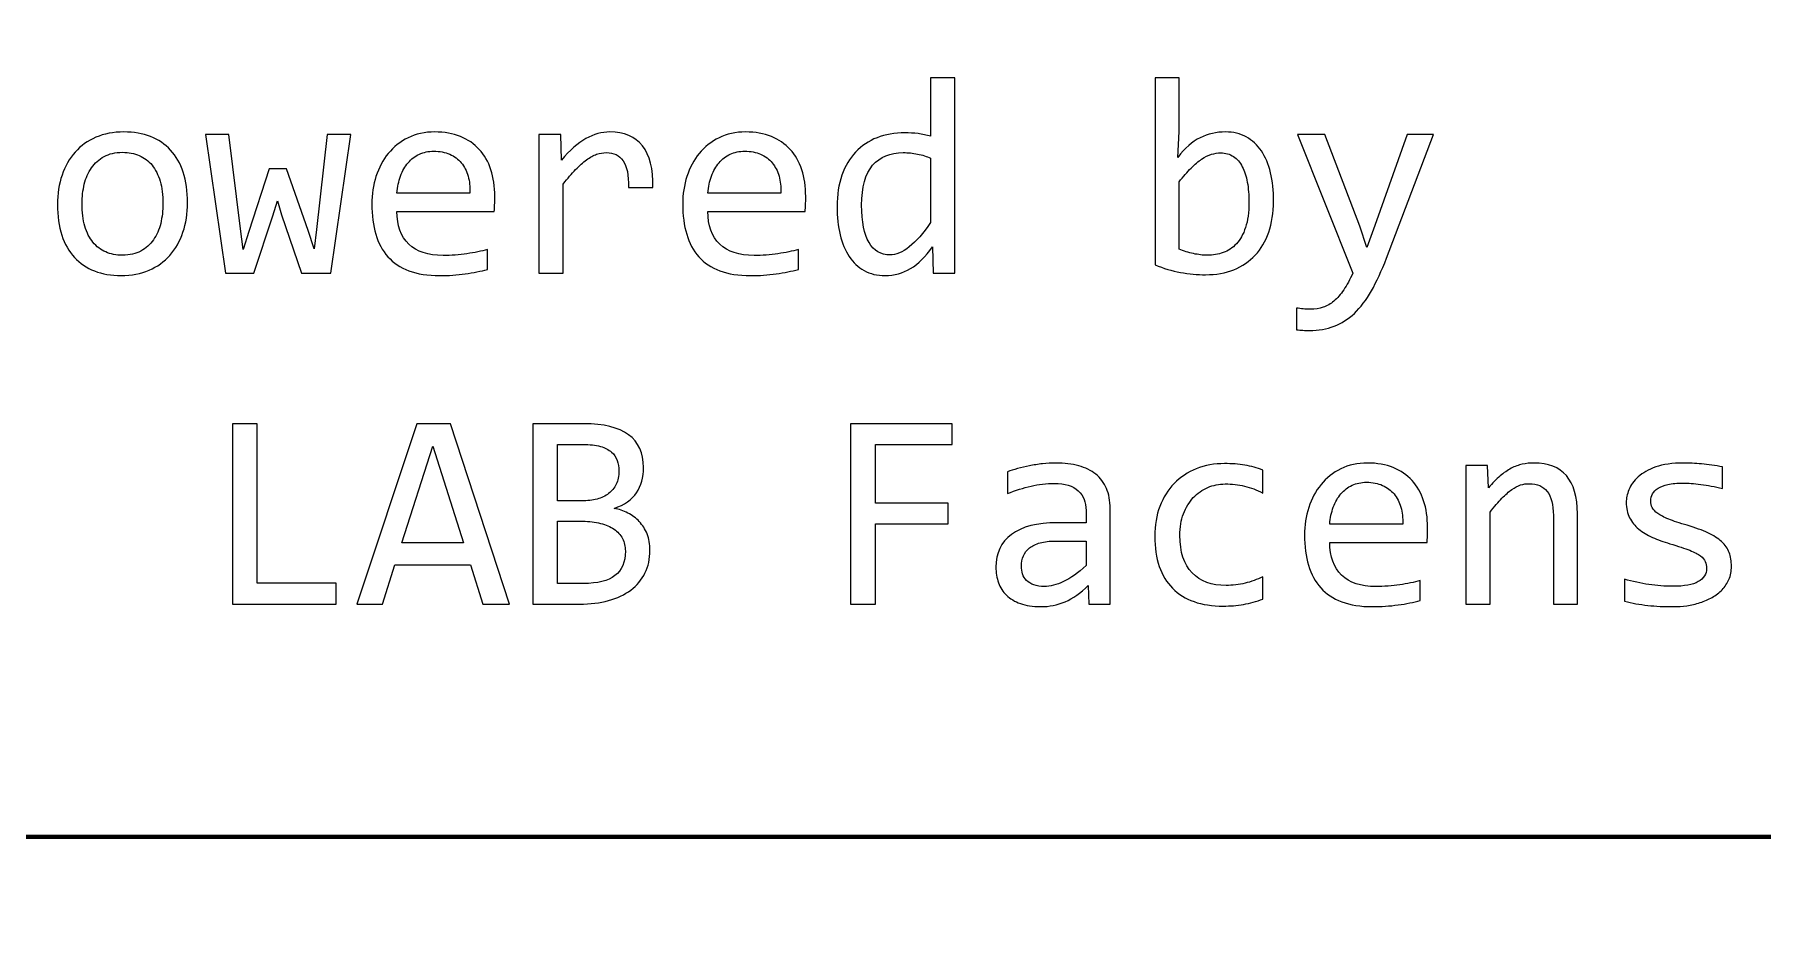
# Model space of a CAD drawing. Header units: millimetres. Extents: x 10 to 148, y -145 to 146.
# Drawn here: x 111.53 to 135.74, y -110.07 to -97.53 of the extents above; entities that cross this region are included whole.
import ezdxf

# ---------------------------------------------------------------- set-up
doc = ezdxf.new("R2010")
doc.units = ezdxf.units.MM
doc.header["$MEASUREMENT"] = 0
doc.layers.add('Layer 1', color=7, linetype='Continuous')

msp = doc.modelspace()

# ---------------------------------------------------------------- linework, layer by layer
at = {"layer": 'Layer 1', "lineweight": 9}
msp.add_open_spline([(11.9494, -67.3038), (11.9494, -67.3038), (13.698, -65.5552), (13.698, -65.5552), (13.698, -65.5552), (138.9103, -65.5552), (138.9103, -65.5552), (138.9103, -65.5552), (144.202, -70.847), (144.202, -70.847), (144.202, -70.847), (144.202, -77.6157), (144.202, -77.6157), (146.2731, -77.6157), (147.952, -79.2946), (147.952, -81.3657), (147.952, -83.4368), (146.2731, -85.1157), (144.202, -85.1157), (144.202, -85.1157), (144.202, -138.0687), (144.202, -138.0687), (145.3549, -138.7083), (146.1352, -139.9381), (146.1352, -141.35), (146.1352, -143.4211), (144.4563, -145.1), (142.3852, -145.1), (140.9733, -145.1), (139.7435, -144.3197), (139.1039, -143.1668), (139.1039, -143.1668), (21.4491, -143.1668), (21.4491, -143.1668), (21.4491, -143.1668), (18.9783, -140.696), (18.9783, -140.696), (18.9783, -140.696), (18.9783, -123.1995), (18.9783, -123.1995), (18.9783, -123.1995), (19.5183, -122.6595), (19.5183, -122.6595), (19.5183, -122.6595), (39.4221, -122.6595), (39.4221, -122.6595), (39.4221, -122.6595), (40.1329, -121.9487), (40.1329, -121.9487), (40.1329, -121.9487), (40.1329, -107.9393), (40.1329, -107.9393), (40.1329, -107.9393), (39.4846, -107.291), (39.4846, -107.291), (39.4846, -107.291), (18.4313, -107.291), (18.4313, -107.291), (18.4313, -107.291), (12.043, -100.9026), (12.043, -100.9026), (12.043, -100.9026), (12.043, -87.4944), (12.043, -87.4944), (10.7187, -86.9157), (9.793, -85.5942), (9.793, -84.0564), (9.793, -82.5186), (10.7187, -81.1971), (12.043, -80.6184), (12.043, -80.6184), (12.043, -67.2102), (12.043, -67.2102)], degree=3, knots=[0, 0, 0, 0, 0.0416667, 0.0416667, 0.0416667, 0.0833333, 0.0833333, 0.0833333, 0.125, 0.125, 0.125, 0.1666667, 0.1666667, 0.1666667, 0.2083333, 0.2083333, 0.2083333, 0.25, 0.25, 0.25, 0.2916667, 0.2916667, 0.2916667, 0.3333333, 0.3333333, 0.3333333, 0.375, 0.375, 0.375, 0.4166667, 0.4166667, 0.4166667, 0.4583333, 0.4583333, 0.4583333, 0.5, 0.5, 0.5, 0.5416667, 0.5416667, 0.5416667, 0.5833333, 0.5833333, 0.5833333, 0.625, 0.625, 0.625, 0.6666667, 0.6666667, 0.6666667, 0.7083333, 0.7083333, 0.7083333, 0.75, 0.75, 0.75, 0.7916667, 0.7916667, 0.7916667, 0.8333333, 0.8333333, 0.8333333, 0.875, 0.875, 0.875, 0.9166667, 0.9166667, 0.9166667, 0.9583333, 0.9583333, 0.9583333, 1, 1, 1, 1], dxfattribs=at)
at = {"layer": 'Layer 1', "color": 161, "lineweight": 9}
for points, knots in [([(122.7711, -99.9416), (122.7711, -99.7765), (122.7936, -99.6293), (122.8391, -99.5012), (122.884, -99.3731), (122.9481, -99.2649), (123.0319, -99.1764), (123.1151, -99.0879), (123.2148, -99.0206), (123.3316, -98.9751), (123.4485, -98.9295), (123.5785, -98.9064), (123.7218, -98.9064), (123.7839, -98.9064), (123.8453, -98.9104), (123.9053, -98.9183), (123.9654, -98.9255), (124.0242, -98.9381), (124.0823, -98.9546), (124.0823, -98.9546), (124.0823, -98.1379), (124.0823, -98.1379), (124.0823, -98.1379), (124.419, -98.1379), (124.419, -98.1379), (124.419, -98.1379), (124.419, -100.8711), (124.419, -100.8711), (124.419, -100.8711), (124.1186, -100.8711), (124.1186, -100.8711), (124.1186, -100.8711), (124.1073, -100.504), (124.1073, -100.504), (124.0129, -100.6414), (123.9113, -100.7424), (123.801, -100.8084), (123.6914, -100.8737), (123.5726, -100.9067), (123.4452, -100.9067), (123.3343, -100.9067), (123.2359, -100.8836), (123.1514, -100.8368), (123.0669, -100.7906), (122.9969, -100.7252), (122.9408, -100.6407), (122.8847, -100.5562), (122.8424, -100.4545), (122.8141, -100.3364), (122.7857, -100.2175), (122.7711, -100.0861), (122.7711, -99.9416)], [0, 0, 0, 0, 0.0588235, 0.0588235, 0.0588235, 0.1176471, 0.1176471, 0.1176471, 0.1764706, 0.1764706, 0.1764706, 0.2352941, 0.2352941, 0.2352941, 0.2941176, 0.2941176, 0.2941176, 0.3529412, 0.3529412, 0.3529412, 0.4117647, 0.4117647, 0.4117647, 0.4705882, 0.4705882, 0.4705882, 0.5294118, 0.5294118, 0.5294118, 0.5882353, 0.5882353, 0.5882353, 0.6470588, 0.6470588, 0.6470588, 0.7058824, 0.7058824, 0.7058824, 0.7647059, 0.7647059, 0.7647059, 0.8235294, 0.8235294, 0.8235294, 0.8823529, 0.8823529, 0.8823529, 0.9411765, 0.9411765, 0.9411765, 1, 1, 1, 1]), ([(128.8857, -99.8656), (128.8857, -100.0267), (128.8632, -100.1713), (128.819, -100.2981), (128.7741, -100.4248), (128.7114, -100.5331), (128.6295, -100.6209), (128.5477, -100.7094), (128.448, -100.7774), (128.3305, -100.8242), (128.2129, -100.8711), (128.0809, -100.8949), (127.9337, -100.8949), (127.8195, -100.8949), (127.702, -100.8836), (127.5818, -100.8619), (127.4617, -100.8401), (127.3435, -100.8051), (127.226, -100.7575), (127.226, -100.7575), (127.226, -98.1379), (127.226, -98.1379), (127.226, -98.1379), (127.5627, -98.1379), (127.5627, -98.1379), (127.5627, -98.1379), (127.5627, -98.8905), (127.5627, -98.8905), (127.5627, -98.8905), (127.5475, -99.2503), (127.5475, -99.2503), (127.6439, -99.1203), (127.7475, -99.0285), (127.8578, -98.9751), (127.968, -98.9216), (128.0862, -98.8945), (128.2123, -98.8945), (128.3232, -98.8945), (128.4209, -98.9176), (128.5047, -98.9645), (128.5886, -99.0107), (128.6586, -99.0761), (128.7153, -99.1606), (128.7721, -99.2451), (128.815, -99.3467), (128.8434, -99.4662), (128.8718, -99.5857), (128.8857, -99.7184), (128.8857, -99.8656)], [0, 0, 0, 0, 0.0625, 0.0625, 0.0625, 0.125, 0.125, 0.125, 0.1875, 0.1875, 0.1875, 0.25, 0.25, 0.25, 0.3125, 0.3125, 0.3125, 0.375, 0.375, 0.375, 0.4375, 0.4375, 0.4375, 0.5, 0.5, 0.5, 0.5625, 0.5625, 0.5625, 0.625, 0.625, 0.625, 0.6875, 0.6875, 0.6875, 0.75, 0.75, 0.75, 0.8125, 0.8125, 0.8125, 0.875, 0.875, 0.875, 0.9375, 0.9375, 0.9375, 1, 1, 1, 1]), ([(113.6721, -99.8854), (113.6721, -100.036), (113.6509, -100.1746), (113.608, -100.3), (113.5658, -100.4261), (113.5044, -100.5337), (113.4245, -100.6235), (113.3446, -100.7127), (113.2469, -100.7826), (113.1327, -100.8321), (113.0178, -100.8817), (112.8871, -100.9067), (112.7419, -100.9067), (112.6026, -100.9067), (112.4778, -100.885), (112.3675, -100.8421), (112.2573, -100.7985), (112.1635, -100.7351), (112.087, -100.6513), (112.0104, -100.5674), (111.9516, -100.4638), (111.9107, -100.3397), (111.8704, -100.2162), (111.8499, -100.0736), (111.8499, -99.9125), (111.8499, -99.7613), (111.8711, -99.6234), (111.914, -99.4992), (111.9562, -99.3745), (112.0176, -99.2675), (112.0975, -99.1777), (112.1774, -99.0886), (112.2751, -99.0186), (112.3893, -98.9691), (112.5042, -98.9196), (112.6349, -98.8945), (112.7801, -98.8945), (112.9194, -98.8945), (113.0442, -98.9163), (113.1545, -98.9592), (113.2647, -99.0028), (113.3585, -99.0655), (113.435, -99.1487), (113.5116, -99.2319), (113.5704, -99.3355), (113.6113, -99.4596), (113.6516, -99.5831), (113.6721, -99.725), (113.6721, -99.8854)], [0, 0, 0, 0, 0.0625, 0.0625, 0.0625, 0.125, 0.125, 0.125, 0.1875, 0.1875, 0.1875, 0.25, 0.25, 0.25, 0.3125, 0.3125, 0.3125, 0.375, 0.375, 0.375, 0.4375, 0.4375, 0.4375, 0.5, 0.5, 0.5, 0.5625, 0.5625, 0.5625, 0.625, 0.625, 0.625, 0.6875, 0.6875, 0.6875, 0.75, 0.75, 0.75, 0.8125, 0.8125, 0.8125, 0.875, 0.875, 0.875, 0.9375, 0.9375, 0.9375, 1, 1, 1, 1]), ([(115.9589, -98.9302), (115.9589, -98.9302), (115.6783, -100.8711), (115.6783, -100.8711), (115.6783, -100.8711), (115.2697, -100.8711), (115.2697, -100.8711), (115.2697, -100.8711), (114.9891, -100.0578), (114.9891, -100.0578), (114.9891, -100.0578), (114.933, -99.8597), (114.933, -99.8597), (114.933, -99.8597), (114.8689, -100.069), (114.8689, -100.069), (114.8689, -100.069), (114.6009, -100.8711), (114.6009, -100.8711), (114.6009, -100.8711), (114.2041, -100.8711), (114.2041, -100.8711), (114.2041, -100.8711), (113.9229, -98.9302), (113.9229, -98.9302), (113.9229, -98.9302), (114.2517, -98.9302), (114.2517, -98.9302), (114.2517, -98.9302), (114.4147, -100.2505), (114.4147, -100.2505), (114.4147, -100.2505), (114.4497, -100.5423), (114.4497, -100.5423), (114.4497, -100.5423), (114.5329, -100.2875), (114.5329, -100.2875), (114.5329, -100.2875), (114.8148, -99.4134), (114.8148, -99.4134), (114.8148, -99.4134), (115.0571, -99.4134), (115.0571, -99.4134), (115.0571, -99.4134), (115.3608, -100.2756), (115.3608, -100.2756), (115.3608, -100.2756), (115.4479, -100.5311), (115.4479, -100.5311), (115.4479, -100.5311), (115.477, -100.2604), (115.477, -100.2604), (115.477, -100.2604), (115.6262, -98.9302), (115.6262, -98.9302), (115.6262, -98.9302), (115.9589, -98.9302), (115.9589, -98.9302)], [0, 0, 0, 0, 0.0526316, 0.0526316, 0.0526316, 0.1052632, 0.1052632, 0.1052632, 0.1578947, 0.1578947, 0.1578947, 0.2105263, 0.2105263, 0.2105263, 0.2631579, 0.2631579, 0.2631579, 0.3157895, 0.3157895, 0.3157895, 0.3684211, 0.3684211, 0.3684211, 0.4210526, 0.4210526, 0.4210526, 0.4736842, 0.4736842, 0.4736842, 0.5263158, 0.5263158, 0.5263158, 0.5789474, 0.5789474, 0.5789474, 0.6315789, 0.6315789, 0.6315789, 0.6842105, 0.6842105, 0.6842105, 0.7368421, 0.7368421, 0.7368421, 0.7894737, 0.7894737, 0.7894737, 0.8421053, 0.8421053, 0.8421053, 0.8947368, 0.8947368, 0.8947368, 0.9473684, 0.9473684, 0.9473684, 1, 1, 1, 1]), ([(117.9764, -99.797), (117.9764, -99.8445), (117.9757, -99.8848), (117.9744, -99.9165), (117.9731, -99.9488), (117.9711, -99.9792), (117.9684, -100.0076), (117.9684, -100.0076), (116.6058, -100.0076), (116.6058, -100.0076), (116.6058, -100.2063), (116.6613, -100.3595), (116.7722, -100.4657), (116.8831, -100.572), (117.0429, -100.6255), (117.2521, -100.6255), (117.3089, -100.6255), (117.3657, -100.6235), (117.4225, -100.6189), (117.4792, -100.6143), (117.534, -100.6083), (117.5869, -100.6004), (117.6397, -100.5925), (117.6905, -100.5839), (117.7387, -100.574), (117.7875, -100.5648), (117.8318, -100.5542), (117.8734, -100.5423), (117.8734, -100.5423), (117.8734, -100.8196), (117.8734, -100.8196), (117.7816, -100.8454), (117.678, -100.8665), (117.5624, -100.8823), (117.4476, -100.8988), (117.3274, -100.9067), (117.2039, -100.9067), (117.0369, -100.9067), (116.8937, -100.8843), (116.7742, -100.8388), (116.654, -100.7939), (116.5556, -100.7285), (116.4791, -100.6427), (116.4018, -100.5569), (116.345, -100.4519), (116.3087, -100.3271), (116.2718, -100.203), (116.2533, -100.0617), (116.2533, -99.9046), (116.2533, -99.7679), (116.2731, -99.6385), (116.312, -99.5164), (116.3517, -99.3949), (116.4091, -99.2873), (116.4843, -99.1956), (116.5596, -99.1031), (116.652, -99.0298), (116.7616, -98.9757), (116.8712, -98.9216), (116.996, -98.8945), (117.1353, -98.8945), (117.2706, -98.8945), (117.3901, -98.9156), (117.4951, -98.9585), (117.5994, -99.0008), (117.6872, -99.0609), (117.7585, -99.1388), (117.8305, -99.2167), (117.8846, -99.3117), (117.9216, -99.4233), (117.9579, -99.5342), (117.9764, -99.659), (117.9764, -99.797)], [0, 0, 0, 0, 0.0416667, 0.0416667, 0.0416667, 0.0833333, 0.0833333, 0.0833333, 0.125, 0.125, 0.125, 0.1666667, 0.1666667, 0.1666667, 0.2083333, 0.2083333, 0.2083333, 0.25, 0.25, 0.25, 0.2916667, 0.2916667, 0.2916667, 0.3333333, 0.3333333, 0.3333333, 0.375, 0.375, 0.375, 0.4166667, 0.4166667, 0.4166667, 0.4583333, 0.4583333, 0.4583333, 0.5, 0.5, 0.5, 0.5416667, 0.5416667, 0.5416667, 0.5833333, 0.5833333, 0.5833333, 0.625, 0.625, 0.625, 0.6666667, 0.6666667, 0.6666667, 0.7083333, 0.7083333, 0.7083333, 0.75, 0.75, 0.75, 0.7916667, 0.7916667, 0.7916667, 0.8333333, 0.8333333, 0.8333333, 0.875, 0.875, 0.875, 0.9166667, 0.9166667, 0.9166667, 0.9583333, 0.9583333, 0.9583333, 1, 1, 1, 1]), ([(118.5936, -98.9302), (118.5936, -98.9302), (118.9012, -98.9302), (118.9012, -98.9302), (118.9012, -98.9302), (118.9111, -99.288), (118.9111, -99.288), (119.026, -99.15), (119.1389, -99.0497), (119.2505, -98.9876), (119.362, -98.9255), (119.4749, -98.8945), (119.5885, -98.8945), (119.7892, -98.8945), (119.9417, -98.9599), (120.046, -99.0899), (120.1496, -99.2206), (120.1978, -99.4141), (120.1899, -99.6709), (120.1899, -99.6709), (119.8493, -99.6709), (119.8493, -99.6709), (119.8532, -99.4999), (119.8281, -99.3764), (119.7747, -99.2992), (119.7212, -99.222), (119.6426, -99.1837), (119.5396, -99.1837), (119.4947, -99.1837), (119.4492, -99.1916), (119.4036, -99.2081), (119.3574, -99.2239), (119.3105, -99.2497), (119.2624, -99.2853), (119.2135, -99.321), (119.1627, -99.3665), (119.1085, -99.4227), (119.0544, -99.4781), (118.9963, -99.5455), (118.9342, -99.6247), (118.9342, -99.6247), (118.9342, -100.8711), (118.9342, -100.8711), (118.9342, -100.8711), (118.5936, -100.8711), (118.5936, -100.8711), (118.5936, -100.8711), (118.5936, -98.9302), (118.5936, -98.9302)], [0, 0, 0, 0, 0.0625, 0.0625, 0.0625, 0.125, 0.125, 0.125, 0.1875, 0.1875, 0.1875, 0.25, 0.25, 0.25, 0.3125, 0.3125, 0.3125, 0.375, 0.375, 0.375, 0.4375, 0.4375, 0.4375, 0.5, 0.5, 0.5, 0.5625, 0.5625, 0.5625, 0.625, 0.625, 0.625, 0.6875, 0.6875, 0.6875, 0.75, 0.75, 0.75, 0.8125, 0.8125, 0.8125, 0.875, 0.875, 0.875, 0.9375, 0.9375, 0.9375, 1, 1, 1, 1]), ([(122.3322, -99.797), (122.3322, -99.8445), (122.3315, -99.8848), (122.3302, -99.9165), (122.3289, -99.9488), (122.3269, -99.9792), (122.3242, -100.0076), (122.3242, -100.0076), (120.9616, -100.0076), (120.9616, -100.0076), (120.9616, -100.2063), (121.0171, -100.3595), (121.128, -100.4657), (121.2389, -100.572), (121.3987, -100.6255), (121.6079, -100.6255), (121.6647, -100.6255), (121.7215, -100.6235), (121.7783, -100.6189), (121.835, -100.6143), (121.8898, -100.6083), (121.9427, -100.6004), (121.9955, -100.5925), (122.0463, -100.5839), (122.0945, -100.574), (122.1433, -100.5648), (122.1876, -100.5542), (122.2292, -100.5423), (122.2292, -100.5423), (122.2292, -100.8196), (122.2292, -100.8196), (122.1374, -100.8454), (122.0338, -100.8665), (121.9182, -100.8823), (121.8034, -100.8988), (121.6832, -100.9067), (121.5597, -100.9067), (121.3927, -100.9067), (121.2495, -100.8843), (121.13, -100.8388), (121.0098, -100.7939), (120.9114, -100.7285), (120.8349, -100.6427), (120.7576, -100.5569), (120.7008, -100.4519), (120.6645, -100.3271), (120.6276, -100.203), (120.6091, -100.0617), (120.6091, -99.9046), (120.6091, -99.7679), (120.6289, -99.6385), (120.6678, -99.5164), (120.7075, -99.3949), (120.7649, -99.2873), (120.8401, -99.1956), (120.9154, -99.1031), (121.0078, -99.0298), (121.1174, -98.9757), (121.227, -98.9216), (121.3518, -98.8945), (121.4911, -98.8945), (121.6264, -98.8945), (121.7459, -98.9156), (121.8509, -98.9585), (121.9552, -99.0008), (122.043, -99.0609), (122.1143, -99.1388), (122.1863, -99.2167), (122.2404, -99.3117), (122.2774, -99.4233), (122.3137, -99.5342), (122.3322, -99.659), (122.3322, -99.797)], [0, 0, 0, 0, 0.0416667, 0.0416667, 0.0416667, 0.0833333, 0.0833333, 0.0833333, 0.125, 0.125, 0.125, 0.1666667, 0.1666667, 0.1666667, 0.2083333, 0.2083333, 0.2083333, 0.25, 0.25, 0.25, 0.2916667, 0.2916667, 0.2916667, 0.3333333, 0.3333333, 0.3333333, 0.375, 0.375, 0.375, 0.4166667, 0.4166667, 0.4166667, 0.4583333, 0.4583333, 0.4583333, 0.5, 0.5, 0.5, 0.5416667, 0.5416667, 0.5416667, 0.5833333, 0.5833333, 0.5833333, 0.625, 0.625, 0.625, 0.6666667, 0.6666667, 0.6666667, 0.7083333, 0.7083333, 0.7083333, 0.75, 0.75, 0.75, 0.7916667, 0.7916667, 0.7916667, 0.8333333, 0.8333333, 0.8333333, 0.875, 0.875, 0.875, 0.9166667, 0.9166667, 0.9166667, 0.9583333, 0.9583333, 0.9583333, 1, 1, 1, 1]), ([(131.1289, -98.9302), (131.1289, -98.9302), (130.4687, -100.6631), (130.4687, -100.6631), (130.4007, -100.8401), (130.3301, -100.9926), (130.2568, -101.1206), (130.1842, -101.2487), (130.1043, -101.3537), (130.0178, -101.4362), (129.932, -101.5181), (129.8369, -101.5788), (129.734, -101.6171), (129.631, -101.6561), (129.5154, -101.6752), (129.3874, -101.6752), (129.3544, -101.6752), (129.324, -101.6745), (129.2969, -101.6732), (129.2698, -101.6719), (129.2401, -101.6699), (129.2078, -101.6673), (129.2078, -101.6673), (129.2078, -101.3623), (129.2078, -101.3623), (129.2362, -101.3662), (129.2672, -101.3695), (129.3009, -101.3728), (129.3339, -101.3761), (129.3695, -101.3781), (129.4072, -101.3781), (129.4686, -101.3781), (129.5267, -101.3689), (129.5801, -101.3511), (129.6336, -101.3332), (129.6844, -101.3035), (129.732, -101.2632), (129.7795, -101.2223), (129.8251, -101.1695), (129.8693, -101.1055), (129.9129, -101.0408), (129.9558, -100.9629), (129.9967, -100.8711), (129.9967, -100.8711), (129.2197, -98.9302), (129.2197, -98.9302), (129.2197, -98.9302), (129.6026, -98.9302), (129.6026, -98.9302), (129.6026, -98.9302), (130.0951, -100.2155), (130.0951, -100.2155), (130.0951, -100.2155), (130.1941, -100.5153), (130.1941, -100.5153), (130.1941, -100.5153), (130.3063, -100.2063), (130.3063, -100.2063), (130.3063, -100.2063), (130.7599, -98.9302), (130.7599, -98.9302), (130.7599, -98.9302), (131.1289, -98.9302), (131.1289, -98.9302)], [0, 0, 0, 0, 0.047619, 0.047619, 0.047619, 0.0952381, 0.0952381, 0.0952381, 0.1428571, 0.1428571, 0.1428571, 0.1904762, 0.1904762, 0.1904762, 0.2380952, 0.2380952, 0.2380952, 0.2857143, 0.2857143, 0.2857143, 0.3333333, 0.3333333, 0.3333333, 0.3809524, 0.3809524, 0.3809524, 0.4285714, 0.4285714, 0.4285714, 0.4761905, 0.4761905, 0.4761905, 0.5238095, 0.5238095, 0.5238095, 0.5714286, 0.5714286, 0.5714286, 0.6190476, 0.6190476, 0.6190476, 0.6666667, 0.6666667, 0.6666667, 0.7142857, 0.7142857, 0.7142857, 0.7619048, 0.7619048, 0.7619048, 0.8095238, 0.8095238, 0.8095238, 0.8571429, 0.8571429, 0.8571429, 0.9047619, 0.9047619, 0.9047619, 0.952381, 0.952381, 0.952381, 1, 1, 1, 1]), ([(113.3274, -99.8993), (113.3274, -99.7798), (113.3142, -99.6748), (113.2878, -99.5851), (113.2614, -99.4953), (113.2238, -99.4207), (113.1749, -99.3606), (113.1254, -99.3005), (113.066, -99.2556), (112.996, -99.2253), (112.9254, -99.1949), (112.8475, -99.1797), (112.761, -99.1797), (112.6607, -99.1797), (112.5742, -99.1995), (112.5029, -99.2385), (112.4316, -99.2781), (112.3728, -99.3309), (112.3273, -99.3963), (112.281, -99.4623), (112.248, -99.5389), (112.2263, -99.626), (112.2051, -99.7131), (112.1946, -99.8042), (112.1946, -99.8993), (112.1946, -100.0195), (112.2078, -100.1251), (112.2342, -100.2149), (112.2606, -100.3053), (112.2982, -100.3806), (112.3471, -100.4407), (112.3966, -100.5007), (112.4553, -100.5456), (112.5253, -100.576), (112.5946, -100.6064), (112.6732, -100.6216), (112.761, -100.6216), (112.8614, -100.6216), (112.9478, -100.6017), (113.0191, -100.5628), (113.0904, -100.5232), (113.1492, -100.4704), (113.1947, -100.405), (113.241, -100.339), (113.274, -100.2624), (113.2958, -100.1753), (113.3169, -100.0881), (113.3274, -99.9964), (113.3274, -99.8993)], [0, 0, 0, 0, 0.0625, 0.0625, 0.0625, 0.125, 0.125, 0.125, 0.1875, 0.1875, 0.1875, 0.25, 0.25, 0.25, 0.3125, 0.3125, 0.3125, 0.375, 0.375, 0.375, 0.4375, 0.4375, 0.4375, 0.5, 0.5, 0.5, 0.5625, 0.5625, 0.5625, 0.625, 0.625, 0.625, 0.6875, 0.6875, 0.6875, 0.75, 0.75, 0.75, 0.8125, 0.8125, 0.8125, 0.875, 0.875, 0.875, 0.9375, 0.9375, 0.9375, 1, 1, 1, 1]), ([(117.6278, -99.7501), (117.6317, -99.6636), (117.6232, -99.5844), (117.6027, -99.5131), (117.5822, -99.4418), (117.5499, -99.3797), (117.507, -99.3283), (117.4634, -99.2768), (117.4099, -99.2365), (117.3452, -99.2074), (117.2805, -99.1784), (117.2059, -99.1639), (117.1208, -99.1639), (117.0468, -99.1639), (116.9801, -99.1777), (116.9194, -99.2061), (116.8587, -99.2345), (116.8065, -99.2748), (116.7623, -99.3263), (116.7187, -99.3778), (116.6831, -99.4398), (116.656, -99.5124), (116.6289, -99.5844), (116.6124, -99.6636), (116.6058, -99.7501), (116.6058, -99.7501), (117.6278, -99.7501), (117.6278, -99.7501)], [0, 0, 0, 0, 0.1111111, 0.1111111, 0.1111111, 0.2222222, 0.2222222, 0.2222222, 0.3333333, 0.3333333, 0.3333333, 0.4444444, 0.4444444, 0.4444444, 0.5555556, 0.5555556, 0.5555556, 0.6666667, 0.6666667, 0.6666667, 0.7777778, 0.7777778, 0.7777778, 0.8888889, 0.8888889, 0.8888889, 1, 1, 1, 1]), ([(121.9836, -99.7501), (121.9875, -99.6636), (121.979, -99.5844), (121.9585, -99.5131), (121.938, -99.4418), (121.9057, -99.3797), (121.8628, -99.3283), (121.8192, -99.2768), (121.7657, -99.2365), (121.701, -99.2074), (121.6363, -99.1784), (121.5617, -99.1639), (121.4766, -99.1639), (121.4026, -99.1639), (121.3359, -99.1777), (121.2752, -99.2061), (121.2145, -99.2345), (121.1623, -99.2748), (121.1181, -99.3263), (121.0745, -99.3778), (121.0389, -99.4398), (121.0118, -99.5124), (120.9847, -99.5844), (120.9682, -99.6636), (120.9616, -99.7501), (120.9616, -99.7501), (121.9836, -99.7501), (121.9836, -99.7501)], [0, 0, 0, 0, 0.1111111, 0.1111111, 0.1111111, 0.2222222, 0.2222222, 0.2222222, 0.3333333, 0.3333333, 0.3333333, 0.4444444, 0.4444444, 0.4444444, 0.5555556, 0.5555556, 0.5555556, 0.6666667, 0.6666667, 0.6666667, 0.7777778, 0.7777778, 0.7777778, 0.8888889, 0.8888889, 0.8888889, 1, 1, 1, 1]), ([(123.1158, -99.9191), (123.1158, -100.1535), (123.1501, -100.3291), (123.2194, -100.4446), (123.2887, -100.5602), (123.3864, -100.6176), (123.5125, -100.6176), (123.5983, -100.6176), (123.6881, -100.5793), (123.7832, -100.5034), (123.8776, -100.4275), (123.978, -100.3146), (124.0823, -100.1647), (124.0823, -100.1647), (124.0823, -99.2629), (124.0823, -99.2629), (124.0268, -99.2371), (123.9654, -99.2173), (123.8981, -99.2041), (123.8314, -99.1903), (123.7647, -99.1837), (123.6987, -99.1837), (123.5152, -99.1837), (123.3726, -99.2431), (123.2696, -99.3619), (123.1672, -99.4801), (123.1158, -99.6663), (123.1158, -99.9191)], [0, 0, 0, 0, 0.1111111, 0.1111111, 0.1111111, 0.2222222, 0.2222222, 0.2222222, 0.3333333, 0.3333333, 0.3333333, 0.4444444, 0.4444444, 0.4444444, 0.5555556, 0.5555556, 0.5555556, 0.6666667, 0.6666667, 0.6666667, 0.7777778, 0.7777778, 0.7777778, 0.8888889, 0.8888889, 0.8888889, 1, 1, 1, 1]), ([(128.5411, -99.8802), (128.5411, -99.7785), (128.5338, -99.6848), (128.5186, -99.5996), (128.5041, -99.5144), (128.4803, -99.4418), (128.448, -99.3811), (128.4163, -99.3203), (128.3747, -99.2728), (128.3245, -99.2391), (128.2743, -99.2048), (128.2143, -99.1876), (128.1449, -99.1876), (128.102, -99.1876), (128.0591, -99.1942), (128.0149, -99.2081), (127.9713, -99.2213), (127.9258, -99.2444), (127.8789, -99.2754), (127.832, -99.3071), (127.7818, -99.3494), (127.7297, -99.4015), (127.6775, -99.4537), (127.6221, -99.5184), (127.5627, -99.5956), (127.5627, -99.5956), (127.5627, -100.5384), (127.5627, -100.5384), (127.6287, -100.5641), (127.6954, -100.5846), (127.764, -100.5991), (127.832, -100.6143), (127.8974, -100.6216), (127.9588, -100.6216), (128.0367, -100.6216), (128.11, -100.609), (128.1806, -100.5846), (128.2506, -100.5602), (128.3126, -100.5192), (128.3661, -100.4618), (128.4196, -100.4044), (128.4618, -100.3284), (128.4935, -100.2334), (128.5252, -100.139), (128.5411, -100.0208), (128.5411, -99.8802)], [0, 0, 0, 0, 0.0666667, 0.0666667, 0.0666667, 0.1333333, 0.1333333, 0.1333333, 0.2, 0.2, 0.2, 0.2666667, 0.2666667, 0.2666667, 0.3333333, 0.3333333, 0.3333333, 0.4, 0.4, 0.4, 0.4666667, 0.4666667, 0.4666667, 0.5333333, 0.5333333, 0.5333333, 0.6, 0.6, 0.6, 0.6666667, 0.6666667, 0.6666667, 0.7333333, 0.7333333, 0.7333333, 0.8, 0.8, 0.8, 0.8666667, 0.8666667, 0.8666667, 0.9333333, 0.9333333, 0.9333333, 1, 1, 1, 1]), ([(115.7549, -105.5095), (115.7549, -105.5095), (114.3012, -105.5095), (114.3012, -105.5095), (114.3012, -105.5095), (114.3012, -102.9823), (114.3012, -102.9823), (114.3012, -102.9823), (114.6497, -102.9823), (114.6497, -102.9823), (114.6497, -102.9823), (114.6497, -105.2164), (114.6497, -105.2164), (114.6497, -105.2164), (115.7549, -105.2164), (115.7549, -105.2164), (115.7549, -105.2164), (115.7549, -105.5095), (115.7549, -105.5095)], [0, 0, 0, 0, 0.1666667, 0.1666667, 0.1666667, 0.3333333, 0.3333333, 0.3333333, 0.5, 0.5, 0.5, 0.6666667, 0.6666667, 0.6666667, 0.8333333, 0.8333333, 0.8333333, 1, 1, 1, 1]), ([(118.1843, -105.5095), (118.1843, -105.5095), (117.8093, -105.5095), (117.8093, -105.5095), (117.8093, -105.5095), (117.6344, -104.9589), (117.6344, -104.9589), (117.6344, -104.9589), (116.5781, -104.9589), (116.5781, -104.9589), (116.5781, -104.9589), (116.4031, -105.5095), (116.4031, -105.5095), (116.4031, -105.5095), (116.0453, -105.5095), (116.0453, -105.5095), (116.0453, -105.5095), (116.8844, -102.9823), (116.8844, -102.9823), (116.8844, -102.9823), (117.3564, -102.9823), (117.3564, -102.9823), (117.3564, -102.9823), (118.1843, -105.5095), (118.1843, -105.5095)], [0, 0, 0, 0, 0.125, 0.125, 0.125, 0.25, 0.25, 0.25, 0.375, 0.375, 0.375, 0.5, 0.5, 0.5, 0.625, 0.625, 0.625, 0.75, 0.75, 0.75, 0.875, 0.875, 0.875, 1, 1, 1, 1]), ([(120.1503, -104.7536), (120.1503, -104.8744), (120.1272, -104.982), (120.0803, -105.0758), (120.0341, -105.1688), (119.9681, -105.2481), (119.8816, -105.3121), (119.7958, -105.3768), (119.6921, -105.4257), (119.57, -105.4593), (119.4485, -105.493), (119.3132, -105.5095), (119.164, -105.5095), (119.164, -105.5095), (118.5104, -105.5095), (118.5104, -105.5095), (118.5104, -105.5095), (118.5104, -102.9823), (118.5104, -102.9823), (118.5104, -102.9823), (119.2247, -102.9823), (119.2247, -102.9823), (119.7813, -102.9823), (120.0592, -103.187), (120.0592, -103.5969), (120.0592, -103.7336), (120.0268, -103.8511), (119.9628, -103.9495), (119.8988, -104.0472), (119.7938, -104.1198), (119.6486, -104.168), (119.7166, -104.1806), (119.7806, -104.2023), (119.8413, -104.2334), (119.9014, -104.2644), (119.9549, -104.3047), (120.0011, -104.3535), (120.0467, -104.4024), (120.0836, -104.4605), (120.11, -104.5271), (120.1371, -104.5945), (120.1503, -104.6697), (120.1503, -104.7536)], [0, 0, 0, 0, 0.0714286, 0.0714286, 0.0714286, 0.1428571, 0.1428571, 0.1428571, 0.2142857, 0.2142857, 0.2142857, 0.2857143, 0.2857143, 0.2857143, 0.3571429, 0.3571429, 0.3571429, 0.4285714, 0.4285714, 0.4285714, 0.5, 0.5, 0.5, 0.5714286, 0.5714286, 0.5714286, 0.6428571, 0.6428571, 0.6428571, 0.7142857, 0.7142857, 0.7142857, 0.7857143, 0.7857143, 0.7857143, 0.8571429, 0.8571429, 0.8571429, 0.9285714, 0.9285714, 0.9285714, 1, 1, 1, 1]), ([(124.3833, -103.2754), (124.3833, -103.2754), (123.3098, -103.2754), (123.3098, -103.2754), (123.3098, -103.2754), (123.3098, -104.0954), (123.3098, -104.0954), (123.3098, -104.0954), (124.3272, -104.0954), (124.3272, -104.0954), (124.3272, -104.0954), (124.3272, -104.3845), (124.3272, -104.3845), (124.3272, -104.3845), (123.3098, -104.3845), (123.3098, -104.3845), (123.3098, -104.3845), (123.3098, -105.5095), (123.3098, -105.5095), (123.3098, -105.5095), (122.9573, -105.5095), (122.9573, -105.5095), (122.9573, -105.5095), (122.9573, -102.9823), (122.9573, -102.9823), (122.9573, -102.9823), (124.3833, -102.9823), (124.3833, -102.9823), (124.3833, -102.9823), (124.3833, -103.2754), (124.3833, -103.2754)], [0, 0, 0, 0, 0.1, 0.1, 0.1, 0.2, 0.2, 0.2, 0.3, 0.3, 0.3, 0.4, 0.4, 0.4, 0.5, 0.5, 0.5, 0.6, 0.6, 0.6, 0.7, 0.7, 0.7, 0.8, 0.8, 0.8, 0.9, 0.9, 0.9, 1, 1, 1, 1]), ([(117.536, -104.6499), (117.536, -104.6499), (117.1069, -103.2972), (117.1069, -103.2972), (117.1069, -103.2972), (116.6765, -104.6499), (116.6765, -104.6499), (116.6765, -104.6499), (117.536, -104.6499), (117.536, -104.6499)], [0, 0, 0, 0, 0.3333333, 0.3333333, 0.3333333, 0.6666667, 0.6666667, 0.6666667, 1, 1, 1, 1]), ([(119.7146, -103.6432), (119.7146, -103.5917), (119.7067, -103.5428), (119.6915, -103.4973), (119.6763, -103.451), (119.6492, -103.4121), (119.6109, -103.3791), (119.5726, -103.3461), (119.5205, -103.3197), (119.4558, -103.3005), (119.3904, -103.2814), (119.3079, -103.2715), (119.2082, -103.2715), (119.2082, -103.2715), (118.855, -103.2715), (118.855, -103.2715), (118.855, -103.2715), (118.855, -104.0637), (118.855, -104.0637), (118.855, -104.0637), (119.1963, -104.0637), (119.1963, -104.0637), (119.2749, -104.0637), (119.3455, -104.0551), (119.4083, -104.0386), (119.4716, -104.0214), (119.5264, -103.9957), (119.5713, -103.9607), (119.6169, -103.9264), (119.6525, -103.8828), (119.6769, -103.83), (119.702, -103.7778), (119.7146, -103.7158), (119.7146, -103.6432)], [0, 0, 0, 0, 0.0909091, 0.0909091, 0.0909091, 0.1818182, 0.1818182, 0.1818182, 0.2727273, 0.2727273, 0.2727273, 0.3636364, 0.3636364, 0.3636364, 0.4545455, 0.4545455, 0.4545455, 0.5454545, 0.5454545, 0.5454545, 0.6363636, 0.6363636, 0.6363636, 0.7272727, 0.7272727, 0.7272727, 0.8181818, 0.8181818, 0.8181818, 0.9090909, 0.9090909, 0.9090909, 1, 1, 1, 1]), ([(126.2965, -105.5095), (126.2965, -105.5095), (126.2892, -105.2487), (126.2892, -105.2487), (126.1836, -105.353), (126.076, -105.429), (125.967, -105.4752), (125.8581, -105.522), (125.7432, -105.5451), (125.6237, -105.5451), (125.5128, -105.5451), (125.4178, -105.5306), (125.3392, -105.5022), (125.2606, -105.4739), (125.1953, -105.4349), (125.1445, -105.3854), (125.0936, -105.3359), (125.056, -105.2778), (125.0322, -105.2104), (125.0085, -105.1431), (124.9966, -105.0705), (124.9966, -104.9919), (124.9966, -104.7972), (125.0692, -104.6447), (125.2144, -104.5344), (125.3597, -104.4242), (125.5736, -104.3687), (125.8575, -104.3687), (125.8575, -104.3687), (126.2602, -104.3687), (126.2602, -104.3687), (126.2602, -104.3687), (126.2602, -104.1984), (126.2602, -104.1984), (126.2602, -104.0828), (126.2232, -103.9911), (126.1499, -103.9218), (126.076, -103.8524), (125.9637, -103.8181), (125.8132, -103.8181), (125.7036, -103.8181), (125.5954, -103.8307), (125.4891, -103.8551), (125.3828, -103.8802), (125.2725, -103.9152), (125.159, -103.9607), (125.159, -103.9607), (125.159, -103.6557), (125.159, -103.6557), (125.2012, -103.6405), (125.2488, -103.6253), (125.3009, -103.6108), (125.3531, -103.5956), (125.4085, -103.5831), (125.466, -103.5712), (125.5241, -103.56), (125.5848, -103.5507), (125.6482, -103.5435), (125.7109, -103.5362), (125.7749, -103.5329), (125.839, -103.5329), (125.9565, -103.5329), (126.0621, -103.5461), (126.1565, -103.5719), (126.2503, -103.5976), (126.3301, -103.6366), (126.3948, -103.6894), (126.4602, -103.7422), (126.5097, -103.8089), (126.5447, -103.8887), (126.5797, -103.9686), (126.5969, -104.063), (126.5969, -104.1713), (126.5969, -104.1713), (126.5969, -105.5095), (126.5969, -105.5095), (126.5969, -105.5095), (126.2965, -105.5095), (126.2965, -105.5095)], [0, 0, 0, 0, 0.0384615, 0.0384615, 0.0384615, 0.0769231, 0.0769231, 0.0769231, 0.1153846, 0.1153846, 0.1153846, 0.1538462, 0.1538462, 0.1538462, 0.1923077, 0.1923077, 0.1923077, 0.2307692, 0.2307692, 0.2307692, 0.2692308, 0.2692308, 0.2692308, 0.3076923, 0.3076923, 0.3076923, 0.3461538, 0.3461538, 0.3461538, 0.3846154, 0.3846154, 0.3846154, 0.4230769, 0.4230769, 0.4230769, 0.4615385, 0.4615385, 0.4615385, 0.5, 0.5, 0.5, 0.5384615, 0.5384615, 0.5384615, 0.5769231, 0.5769231, 0.5769231, 0.6153846, 0.6153846, 0.6153846, 0.6538462, 0.6538462, 0.6538462, 0.6923077, 0.6923077, 0.6923077, 0.7307692, 0.7307692, 0.7307692, 0.7692308, 0.7692308, 0.7692308, 0.8076923, 0.8076923, 0.8076923, 0.8461538, 0.8461538, 0.8461538, 0.8846154, 0.8846154, 0.8846154, 0.9230769, 0.9230769, 0.9230769, 0.9615385, 0.9615385, 0.9615385, 1, 1, 1, 1]), ([(128.7351, -105.4382), (128.6473, -105.4719), (128.5576, -105.497), (128.4651, -105.5128), (128.3727, -105.5293), (128.2776, -105.5372), (128.1799, -105.5372), (127.8729, -105.5372), (127.6366, -105.454), (127.4709, -105.2877), (127.3052, -105.1213), (127.222, -104.8784), (127.222, -104.5582), (127.222, -104.405), (127.2458, -104.2657), (127.2933, -104.1403), (127.3415, -104.0155), (127.4082, -103.9086), (127.4947, -103.8194), (127.5811, -103.7303), (127.6848, -103.6616), (127.8043, -103.6135), (127.9244, -103.5653), (128.0565, -103.5408), (128.2011, -103.5408), (128.3014, -103.5408), (128.3958, -103.5481), (128.4836, -103.562), (128.5714, -103.5765), (128.6553, -103.5996), (128.7351, -103.6319), (128.7351, -103.6319), (128.7351, -103.9528), (128.7351, -103.9528), (128.6513, -103.9086), (128.5661, -103.8762), (128.479, -103.8564), (128.3918, -103.8359), (128.3021, -103.826), (128.209, -103.826), (128.1225, -103.826), (128.0413, -103.8425), (127.9641, -103.8755), (127.8875, -103.9086), (127.8201, -103.9554), (127.762, -104.0175), (127.7039, -104.0795), (127.6584, -104.1548), (127.6247, -104.2439), (127.591, -104.3331), (127.5745, -104.4334), (127.5745, -104.5456), (127.5745, -104.7807), (127.6313, -104.9563), (127.7455, -105.0731), (127.8597, -105.19), (128.0182, -105.2481), (128.2209, -105.2481), (128.312, -105.2481), (128.4011, -105.2375), (128.4869, -105.217), (128.5721, -105.1966), (128.6553, -105.1662), (128.7351, -105.1253), (128.7351, -105.1253), (128.7351, -105.4382), (128.7351, -105.4382)], [0, 0, 0, 0, 0.0454545, 0.0454545, 0.0454545, 0.0909091, 0.0909091, 0.0909091, 0.1363636, 0.1363636, 0.1363636, 0.1818182, 0.1818182, 0.1818182, 0.2272727, 0.2272727, 0.2272727, 0.2727273, 0.2727273, 0.2727273, 0.3181818, 0.3181818, 0.3181818, 0.3636364, 0.3636364, 0.3636364, 0.4090909, 0.4090909, 0.4090909, 0.4545455, 0.4545455, 0.4545455, 0.5, 0.5, 0.5, 0.5454545, 0.5454545, 0.5454545, 0.5909091, 0.5909091, 0.5909091, 0.6363636, 0.6363636, 0.6363636, 0.6818182, 0.6818182, 0.6818182, 0.7272727, 0.7272727, 0.7272727, 0.7727273, 0.7727273, 0.7727273, 0.8181818, 0.8181818, 0.8181818, 0.8636364, 0.8636364, 0.8636364, 0.9090909, 0.9090909, 0.9090909, 0.9545455, 0.9545455, 0.9545455, 1, 1, 1, 1]), ([(131.0438, -104.4354), (131.0438, -104.4829), (131.0431, -104.5232), (131.0418, -104.5549), (131.0405, -104.5872), (131.0385, -104.6176), (131.0358, -104.646), (131.0358, -104.646), (129.6732, -104.646), (129.6732, -104.646), (129.6732, -104.8447), (129.7287, -104.9979), (129.8396, -105.1041), (129.9505, -105.2104), (130.1103, -105.2639), (130.3195, -105.2639), (130.3763, -105.2639), (130.4331, -105.2619), (130.4899, -105.2573), (130.5466, -105.2527), (130.6014, -105.2467), (130.6543, -105.2388), (130.7071, -105.2309), (130.7579, -105.2223), (130.8061, -105.2124), (130.8549, -105.2032), (130.8992, -105.1926), (130.9408, -105.1807), (130.9408, -105.1807), (130.9408, -105.458), (130.9408, -105.458), (130.849, -105.4838), (130.7454, -105.5049), (130.6298, -105.5207), (130.515, -105.5372), (130.3948, -105.5451), (130.2713, -105.5451), (130.1043, -105.5451), (129.9611, -105.5227), (129.8416, -105.4772), (129.7214, -105.4323), (129.623, -105.3669), (129.5465, -105.2811), (129.4692, -105.1953), (129.4124, -105.0903), (129.3761, -104.9655), (129.3392, -104.8414), (129.3207, -104.7001), (129.3207, -104.543), (129.3207, -104.4063), (129.3405, -104.2769), (129.3794, -104.1548), (129.4191, -104.0333), (129.4765, -103.9257), (129.5517, -103.834), (129.627, -103.7415), (129.7194, -103.6682), (129.829, -103.6141), (129.9386, -103.56), (130.0634, -103.5329), (130.2027, -103.5329), (130.338, -103.5329), (130.4575, -103.554), (130.5625, -103.5969), (130.6668, -103.6392), (130.7546, -103.6993), (130.8259, -103.7772), (130.8979, -103.8551), (130.952, -103.9501), (130.989, -104.0617), (131.0253, -104.1726), (131.0438, -104.2974), (131.0438, -104.4354)], [0, 0, 0, 0, 0.0416667, 0.0416667, 0.0416667, 0.0833333, 0.0833333, 0.0833333, 0.125, 0.125, 0.125, 0.1666667, 0.1666667, 0.1666667, 0.2083333, 0.2083333, 0.2083333, 0.25, 0.25, 0.25, 0.2916667, 0.2916667, 0.2916667, 0.3333333, 0.3333333, 0.3333333, 0.375, 0.375, 0.375, 0.4166667, 0.4166667, 0.4166667, 0.4583333, 0.4583333, 0.4583333, 0.5, 0.5, 0.5, 0.5416667, 0.5416667, 0.5416667, 0.5833333, 0.5833333, 0.5833333, 0.625, 0.625, 0.625, 0.6666667, 0.6666667, 0.6666667, 0.7083333, 0.7083333, 0.7083333, 0.75, 0.75, 0.75, 0.7916667, 0.7916667, 0.7916667, 0.8333333, 0.8333333, 0.8333333, 0.875, 0.875, 0.875, 0.9166667, 0.9166667, 0.9166667, 0.9583333, 0.9583333, 0.9583333, 1, 1, 1, 1]), ([(131.5818, -103.5686), (131.5818, -103.5686), (131.8815, -103.5686), (131.8815, -103.5686), (131.8815, -103.5686), (131.8954, -103.8815), (131.8954, -103.8815), (131.9521, -103.8148), (132.0069, -103.7587), (132.0597, -103.7138), (132.1126, -103.6696), (132.164, -103.6339), (132.2155, -103.6069), (132.2664, -103.5791), (132.3179, -103.5606), (132.3707, -103.5494), (132.4235, -103.5382), (132.4783, -103.5329), (132.5351, -103.5329), (132.7351, -103.5329), (132.8863, -103.5917), (132.9886, -103.7098), (133.0909, -103.828), (133.1424, -104.0056), (133.1424, -104.2426), (133.1424, -104.2426), (133.1424, -105.5095), (133.1424, -105.5095), (133.1424, -105.5095), (132.8057, -105.5095), (132.8057, -105.5095), (132.8057, -105.5095), (132.8057, -104.269), (132.8057, -104.269), (132.8057, -104.1165), (132.7774, -104.0043), (132.7206, -103.9317), (132.6638, -103.8584), (132.5793, -103.8221), (132.4677, -103.8221), (132.4261, -103.8221), (132.3859, -103.828), (132.3469, -103.8406), (132.3073, -103.8524), (132.2664, -103.8742), (132.2241, -103.9046), (132.1812, -103.935), (132.135, -103.9759), (132.0855, -104.0274), (132.036, -104.0789), (131.9805, -104.1436), (131.9185, -104.2208), (131.9185, -104.2208), (131.9185, -105.5095), (131.9185, -105.5095), (131.9185, -105.5095), (131.5818, -105.5095), (131.5818, -105.5095), (131.5818, -105.5095), (131.5818, -103.5686), (131.5818, -103.5686)], [0, 0, 0, 0, 0.05, 0.05, 0.05, 0.1, 0.1, 0.1, 0.15, 0.15, 0.15, 0.2, 0.2, 0.2, 0.25, 0.25, 0.25, 0.3, 0.3, 0.3, 0.35, 0.35, 0.35, 0.4, 0.4, 0.4, 0.45, 0.45, 0.45, 0.5, 0.5, 0.5, 0.55, 0.55, 0.55, 0.6, 0.6, 0.6, 0.65, 0.65, 0.65, 0.7, 0.7, 0.7, 0.75, 0.75, 0.75, 0.8, 0.8, 0.8, 0.85, 0.85, 0.85, 0.9, 0.9, 0.9, 0.95, 0.95, 0.95, 1, 1, 1, 1]), ([(135.3005, -104.98), (135.3005, -105.0487), (135.2887, -105.1101), (135.2655, -105.1642), (135.2424, -105.2184), (135.2107, -105.2666), (135.1705, -105.3081), (135.1309, -105.3504), (135.084, -105.386), (135.0312, -105.4158), (134.9784, -105.4455), (134.9216, -105.4699), (134.8615, -105.489), (134.8014, -105.5082), (134.74, -105.5227), (134.6767, -105.5313), (134.6133, -105.5405), (134.5519, -105.5451), (134.4911, -105.5451), (134.3591, -105.5451), (134.2383, -105.5392), (134.1274, -105.5273), (134.0171, -105.5154), (133.9089, -105.4963), (133.8032, -105.4699), (133.8032, -105.4699), (133.8032, -105.1609), (133.8032, -105.1609), (133.9168, -105.1933), (134.0297, -105.2177), (134.1419, -105.2349), (134.2548, -105.2514), (134.3664, -105.26), (134.4773, -105.26), (134.639, -105.26), (134.7585, -105.2382), (134.8358, -105.1946), (134.913, -105.1504), (134.952, -105.0883), (134.952, -105.0071), (134.952, -104.9721), (134.946, -104.9411), (134.9335, -104.9134), (134.9216, -104.8856), (134.8991, -104.8592), (134.8668, -104.8341), (134.8344, -104.809), (134.7843, -104.7826), (134.7163, -104.7556), (134.6483, -104.7285), (134.5558, -104.6975), (134.4377, -104.6631), (134.3499, -104.6367), (134.2687, -104.6077), (134.1947, -104.5747), (134.1201, -104.5417), (134.0561, -104.5027), (134.0013, -104.4578), (133.9472, -104.4129), (133.9049, -104.3595), (133.8739, -104.2994), (133.8428, -104.2386), (133.827, -104.1667), (133.827, -104.0842), (133.827, -104.03), (133.8395, -103.9706), (133.8646, -103.9066), (133.8904, -103.8419), (133.9333, -103.7818), (133.994, -103.7263), (134.0548, -103.6709), (134.1366, -103.6247), (134.2403, -103.5884), (134.3439, -103.5514), (134.4733, -103.5329), (134.6285, -103.5329), (134.705, -103.5329), (134.7896, -103.5369), (134.8826, -103.5455), (134.9757, -103.5534), (135.0728, -103.5679), (135.1738, -103.5884), (135.1738, -103.5884), (135.1738, -103.8894), (135.1738, -103.8894), (135.0675, -103.8637), (134.9671, -103.8445), (134.8721, -103.8326), (134.7763, -103.8201), (134.6938, -103.8141), (134.6245, -103.8141), (134.54, -103.8141), (134.4694, -103.8208), (134.4113, -103.8333), (134.3538, -103.8465), (134.307, -103.8643), (134.272, -103.8868), (134.2363, -103.9092), (134.2106, -103.9356), (134.1947, -103.9653), (134.1795, -103.9957), (134.1716, -104.028), (134.1716, -104.063), (134.1716, -104.098), (134.1782, -104.1297), (134.1921, -104.1581), (134.2053, -104.1865), (134.231, -104.2136), (134.2673, -104.24), (134.3043, -104.2664), (134.3558, -104.2928), (134.4218, -104.3192), (134.4878, -104.3456), (134.5737, -104.3746), (134.68, -104.4057), (134.7948, -104.4393), (134.8919, -104.4743), (134.9711, -104.5113), (135.0497, -104.5476), (135.1137, -104.5885), (135.1626, -104.6341), (135.2121, -104.679), (135.2471, -104.7298), (135.2688, -104.7866), (135.29, -104.8434), (135.3005, -104.9081), (135.3005, -104.98)], [0, 0, 0, 0, 0.0238095, 0.0238095, 0.0238095, 0.047619, 0.047619, 0.047619, 0.0714286, 0.0714286, 0.0714286, 0.0952381, 0.0952381, 0.0952381, 0.1190476, 0.1190476, 0.1190476, 0.1428571, 0.1428571, 0.1428571, 0.1666667, 0.1666667, 0.1666667, 0.1904762, 0.1904762, 0.1904762, 0.2142857, 0.2142857, 0.2142857, 0.2380952, 0.2380952, 0.2380952, 0.2619048, 0.2619048, 0.2619048, 0.2857143, 0.2857143, 0.2857143, 0.3095238, 0.3095238, 0.3095238, 0.3333333, 0.3333333, 0.3333333, 0.3571429, 0.3571429, 0.3571429, 0.3809524, 0.3809524, 0.3809524, 0.4047619, 0.4047619, 0.4047619, 0.4285714, 0.4285714, 0.4285714, 0.452381, 0.452381, 0.452381, 0.4761905, 0.4761905, 0.4761905, 0.5, 0.5, 0.5, 0.5238095, 0.5238095, 0.5238095, 0.547619, 0.547619, 0.547619, 0.5714286, 0.5714286, 0.5714286, 0.5952381, 0.5952381, 0.5952381, 0.6190476, 0.6190476, 0.6190476, 0.6428571, 0.6428571, 0.6428571, 0.6666667, 0.6666667, 0.6666667, 0.6904762, 0.6904762, 0.6904762, 0.7142857, 0.7142857, 0.7142857, 0.7380952, 0.7380952, 0.7380952, 0.7619048, 0.7619048, 0.7619048, 0.7857143, 0.7857143, 0.7857143, 0.8095238, 0.8095238, 0.8095238, 0.8333333, 0.8333333, 0.8333333, 0.8571429, 0.8571429, 0.8571429, 0.8809524, 0.8809524, 0.8809524, 0.9047619, 0.9047619, 0.9047619, 0.9285714, 0.9285714, 0.9285714, 0.952381, 0.952381, 0.952381, 0.9761905, 0.9761905, 0.9761905, 1, 1, 1, 1]), ([(130.6952, -104.3885), (130.6991, -104.302), (130.6906, -104.2228), (130.6701, -104.1515), (130.6496, -104.0802), (130.6173, -104.0181), (130.5744, -103.9667), (130.5308, -103.9152), (130.4773, -103.8749), (130.4126, -103.8458), (130.3479, -103.8168), (130.2733, -103.8023), (130.1882, -103.8023), (130.1142, -103.8023), (130.0475, -103.8161), (129.9868, -103.8445), (129.9261, -103.8729), (129.8739, -103.9132), (129.8297, -103.9647), (129.7861, -104.0162), (129.7505, -104.0782), (129.7234, -104.1508), (129.6963, -104.2228), (129.6798, -104.302), (129.6732, -104.3885), (129.6732, -104.3885), (130.6952, -104.3885), (130.6952, -104.3885)], [0, 0, 0, 0, 0.1111111, 0.1111111, 0.1111111, 0.2222222, 0.2222222, 0.2222222, 0.3333333, 0.3333333, 0.3333333, 0.4444444, 0.4444444, 0.4444444, 0.5555556, 0.5555556, 0.5555556, 0.6666667, 0.6666667, 0.6666667, 0.7777778, 0.7777778, 0.7777778, 0.8888889, 0.8888889, 0.8888889, 1, 1, 1, 1]), ([(119.8057, -104.7655), (119.8057, -104.7008), (119.7918, -104.6427), (119.7648, -104.5912), (119.7377, -104.539), (119.6987, -104.4955), (119.6466, -104.4605), (119.5951, -104.4248), (119.5324, -104.3971), (119.4584, -104.3779), (119.3838, -104.3588), (119.3006, -104.3489), (119.2076, -104.3489), (119.2076, -104.3489), (118.855, -104.3489), (118.855, -104.3489), (118.855, -104.3489), (118.855, -105.2203), (118.855, -105.2203), (118.855, -105.2203), (119.2188, -105.2203), (119.2188, -105.2203), (119.4168, -105.2203), (119.5634, -105.1834), (119.6604, -105.1101), (119.7575, -105.0361), (119.8057, -104.9213), (119.8057, -104.7655)], [0, 0, 0, 0, 0.1111111, 0.1111111, 0.1111111, 0.2222222, 0.2222222, 0.2222222, 0.3333333, 0.3333333, 0.3333333, 0.4444444, 0.4444444, 0.4444444, 0.5555556, 0.5555556, 0.5555556, 0.6666667, 0.6666667, 0.6666667, 0.7777778, 0.7777778, 0.7777778, 0.8888889, 0.8888889, 0.8888889, 1, 1, 1, 1]), ([(126.2602, -104.6262), (126.2602, -104.6262), (125.833, -104.6262), (125.833, -104.6262), (125.7492, -104.6262), (125.6766, -104.6348), (125.6158, -104.6513), (125.5557, -104.6678), (125.5056, -104.6922), (125.4673, -104.7226), (125.4283, -104.7536), (125.3999, -104.7906), (125.3808, -104.8341), (125.3623, -104.877), (125.3531, -104.9259), (125.3531, -104.98), (125.3531, -105.017), (125.359, -105.0527), (125.3702, -105.087), (125.3821, -105.1213), (125.4006, -105.1517), (125.4264, -105.1781), (125.4521, -105.2045), (125.4858, -105.225), (125.5274, -105.2408), (125.5683, -105.256), (125.6185, -105.2639), (125.6779, -105.2639), (125.7551, -105.2639), (125.8442, -105.2401), (125.9439, -105.1933), (126.0436, -105.1464), (126.1493, -105.0718), (126.2602, -104.9701), (126.2602, -104.9701), (126.2602, -104.6262), (126.2602, -104.6262)], [0, 0, 0, 0, 0.0833333, 0.0833333, 0.0833333, 0.1666667, 0.1666667, 0.1666667, 0.25, 0.25, 0.25, 0.3333333, 0.3333333, 0.3333333, 0.4166667, 0.4166667, 0.4166667, 0.5, 0.5, 0.5, 0.5833333, 0.5833333, 0.5833333, 0.6666667, 0.6666667, 0.6666667, 0.75, 0.75, 0.75, 0.8333333, 0.8333333, 0.8333333, 0.9166667, 0.9166667, 0.9166667, 1, 1, 1, 1])]:
    msp.add_open_spline(points, degree=3, knots=knots, dxfattribs=at)
at = {"layer": 'Layer 1', "color": 6, "lineweight": 120}
msp.add_open_spline([(101.9104, -108.7713), (101.9104, -108.7713), (136.8135, -108.7711), (136.8135, -108.7711)], degree=3, dxfattribs=at)

doc.saveas('drawing.dxf')
